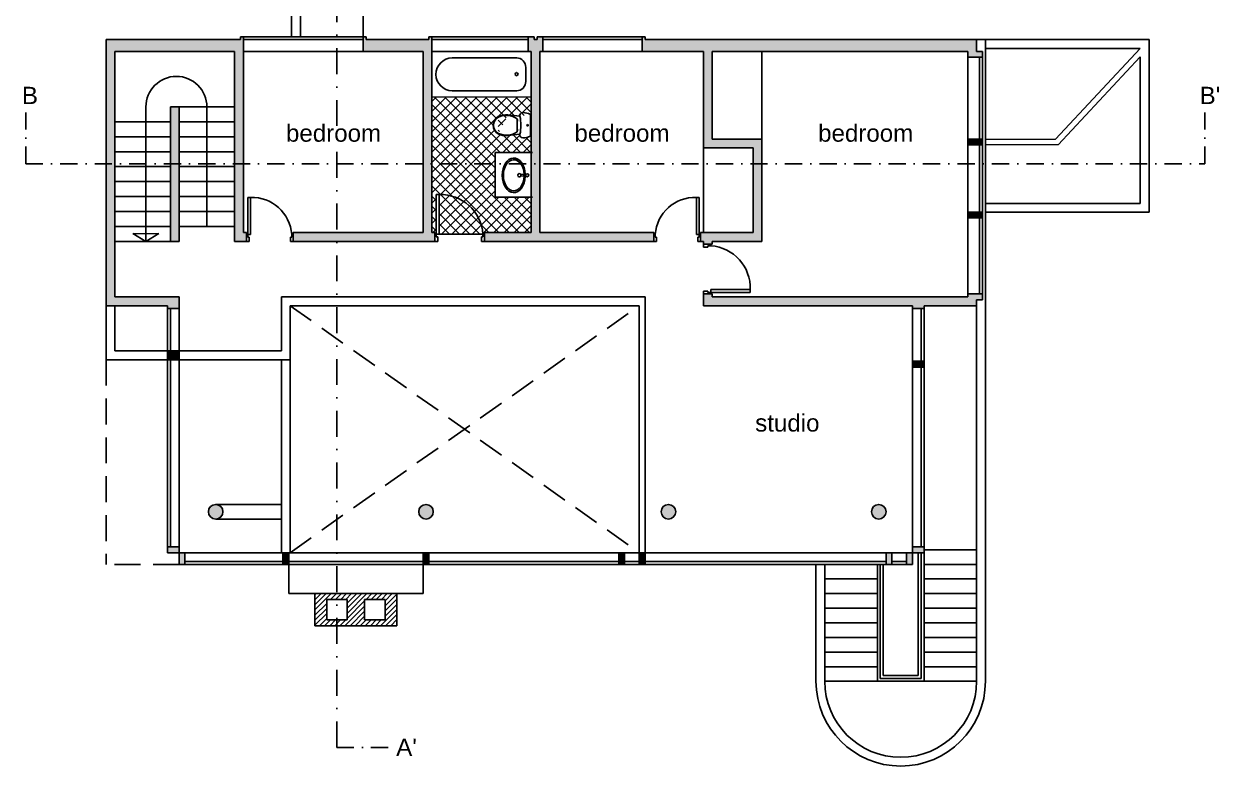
# Model space of a CAD drawing. Header units: millimetres. Extents: x -1430 to 19354, y 420 to 22678.
# Drawn here: x -1430 to 19354, y 420 to 13317 of the extents above; entities that cross this region are included whole.
import ezdxf

# ---------------------------------------------------------------- set-up
doc = ezdxf.new("R2010")
doc.units = ezdxf.units.MM
doc.header["$LTSCALE"] = 30
doc.linetypes.add('ceco.net dash', pattern=[0.75, 0.5, -0.25])
doc.linetypes.add('ceco.net dash-dot', pattern=[1, 0.5, -0.25, 0, -0.25])
for name, color, linetype in [('ceco.net 441 Smith House upper level', 7, 'Continuous'), ('ceco.net Smith House glasses', 151, 'Continuous'), ('ceco.net Smith House hatches', 255, 'Continuous'), ('ceco.net Smith House section lines', 255, 'ceco.net dash-dot'), ('ceco.net Smith House text', 7, 'Continuous')]:
    doc.layers.add(name, color=color, linetype=linetype)
doc.styles.add('ceco.net', font='arial.ttf', dxfattribs={"height": 300})

msp = doc.modelspace()

# ---------------------------------------------------------------- hatches: boundary and pattern name
at = {"layer": 'ceco.net 441 Smith House upper level', "ltscale": 30}
for points in [[(1270.000000002328, 8573.097528647631), (152.3999999933876, 8573.097528645769), (152.3999999933876, 12840.29752855561), (2235.199999617878, 12840.29752855561), (2235.199999602977, 9538.297528553752), (2438.3999141776, 9538.297528553752), (2438.3999141776, 9657.827002018692), (2438.400000008289, 9690.69752855599), (2387.599999996367, 9690.697528552266), (2387.599999996367, 12840.29752855375), (2387.599999236408, 13094.29752855561), (2336.799999597016, 13094.29752855375), (2336.799999611917, 13043.49752864614), (2.3283064e-09, 13043.49752864614), (2.3283064e-09, 8420.697528554127), (1066.799999611917, 8420.697528554127), (1066.79999964172, 8369.897528551517), (1270.000000002328, 8369.897528553382)], [(5664.199999617878, 13094.29752855189), (5613.399999993387, 13094.29752855375), (5613.399999993387, 13043.497528648), (4521.199999617878, 13043.49752864614), (4521.199999617878, 13094.29752855189), (4470.399999993388, 13094.29752855747), (4470.400000008289, 12840.29752855375), (5511.799999626819, 12840.29752855375), (5511.799999626819, 9690.697528552266), (3251.199999617878, 9690.697528554127), (3251.199999617878, 9538.297528555617), (5715.00000001723, 9538.297528555617), (5714.999999987427, 9690.697528554127), (5664.199999617878, 9690.697528554127)], [(7391.399999993386, 9690.697528554125), (6578.599999996368, 9690.697528554125), (6578.599999996368, 9538.297528553752), (7543.799999626819, 9538.297528553752), (9525.000000002328, 9538.297528553754), (9525.000000002326, 9690.697528554127), (7543.799999626819, 9690.697528554125), (7543.799999626819, 12840.29752855375), (7594.599999996368, 12840.29752855375), (7594.599999996368, 13094.29752855375), (7493.000000002329, 13094.29752855375), (7493.000000002329, 13043.497528648), (7442.19999961788, 13043.497528648), (7442.19999961788, 13094.29752855375), (7340.599999996367, 13094.29752855375), (7340.599999996368, 12840.29752855375), (7391.399999993386, 12840.29752855375)], [(15138.39999999338, 13043.497528648), (9372.599999981467, 13043.49752864614), (9372.600000011269, 13094.29752855189), (9321.799999626819, 13094.29752855189), (9321.799999611918, 12840.29752855375), (10388.59999999636, 12840.29752855375), (10388.60000001126, 11163.89752855338), (11252.19999961787, 11163.89752855524), (11252.19999961787, 9690.69752855599), (10337.79999962681, 9690.697528554127), (10337.79999962681, 9538.297528553752), (10388.59999999636, 9538.297528551891), (10388.59999999636, 9487.497594369575), (10515.60003526741, 9487.497594371438), (10541.00000001723, 9487.497528648004), (10541.00000000232, 9538.297528555617), (11404.59999999636, 9538.297528553752), (11404.59999999636, 11316.29752855375), (10540.99999998742, 11316.29752855375), (10541.00000000232, 12840.29752855375), (14986.00000000232, 12840.29752855561), (14986.00000000232, 12738.69752855598), (15240.00000000232, 12738.69752855412), (15240.00000000232, 12840.29752855375), (15138.39999997848, 12840.29752855375)], [(1117.599999996367, 9538.297528553752), (1270.000000002328, 9538.297528553752), (1270.000000002328, 11875.09752864763), (1117.599999996367, 11875.09752864763)], [(15240.00000001723, 11316.29752855375), (14986.00000000232, 11316.29752855561), (14986.00000000232, 11214.69752855599), (15240.00000000232, 11214.69752855412)], [(15240.00000000232, 10046.29752855375), (14986.00000000232, 10046.29752855375), (14986.00000000232, 9944.697528554128), (15240.00000000232, 9944.697528554128)], [(14020.79999962682, 8420.697528554127), (14020.79999962681, 8369.89752855338), (14224.00000000232, 8369.89752855338), (14224.00000000232, 8420.697528554127), (15138.39999999338, 8420.697528554127), (15138.39999999338, 8522.297528553754), (15240.00000000232, 8522.297528553754), (15240.00000000232, 8623.897528553382), (14986.00000000232, 8623.897528553382), (14986.00000000232, 8573.097528647631), (10541.00000000232, 8573.097528647631), (10541.00000000232, 8623.897528553382), (10388.59999999636, 8623.897528553382), (10388.59999999636, 8420.697528554127)], [(1066.799999626818, 7633.297528553753), (1066.799999626819, 7480.897528553381), (1270.000000002328, 7480.897528553383), (1270.000000002328, 7633.297528553754)], [(14224.00000000232, 7455.497528649868), (14020.79999962682, 7455.497528649868), (14020.79999961191, 7353.897528553382), (14223.99999998742, 7353.897528553382)], [(3175.000000002328, 4128.097528649494), (3073.399999993387, 4128.097528651356), (3073.399999993387, 3924.897528553382), (3175.000000002328, 3924.897528551519)], [(5613.399999993387, 4128.097528645769), (5511.799999626819, 4128.097528643905), (5511.799999626819, 3924.897528553382), (5613.399999993387, 3924.897528553382)], [(9017.000000002328, 4128.097528647631), (8915.399999993388, 4128.097528645769), (8915.399999993388, 3924.897528553382), (9017.000000002328, 3924.897528551519)], [(9372.599999996368, 4128.097528647631), (9271.000000002328, 4128.097528647631), (9271.000000002328, 3924.897528553382), (9372.599999996368, 3924.897528553382)]]:
    msp.add_hatch(color=256, dxfattribs=at).paths.add_polyline_path(points)
h = msp.add_hatch(color=256, dxfattribs=at)
h.paths.add_polyline_path([(1270.000000002328, 4229.697528554126), (1066.799999611917, 4229.697528554126), (1066.799999626819, 4128.097528647631), (1270.000000002328, 4128.097528649494)])
h.paths.add_polyline_path([(1371.600000011269, 4128.097528649494), (1270.000000002328, 4128.097528647631), (1270.000000002328, 3924.897528553382), (1371.599999996367, 3924.897528553382)])
h.paths.add_polyline_path([(1778.000000002328, 4839.297528553754, 1), (2032.000000002328, 4839.297528553754, 1)])
h.paths.add_polyline_path([(5435.599999996368, 4839.297528553754, 1), (5689.599999996367, 4839.297528553754, 1)])
h = msp.add_hatch(color=256, dxfattribs=at)
h.paths.add_polyline_path([(9906.000000002328, 4839.297528553754, 1), (9652.000000002328, 4839.297528553754, 1)])
h.paths.add_polyline_path([(13309.59999999636, 4839.297528553754, 1), (13563.59999999636, 4839.297528553754, 1)])
h = msp.add_hatch(color=256, dxfattribs=at)
h.paths.add_polyline_path([(13665.19999961787, 4128.097528649494), (13563.59999999636, 4128.097528647631), (13563.59999999636, 3924.897528551519), (13665.19999963277, 3924.897528555244)])
h.paths.add_polyline_path([(14020.79999962682, 4128.097528647631), (13919.19999960297, 4128.097528645769), (13919.19999961787, 3924.897528553382), (14020.79999962682, 3924.897528553382)])
h.paths.add_polyline_path([(14224.00000000232, 4229.697528554126), (14020.79999962682, 4229.697528554126), (14020.79999961191, 4128.097528645769), (14224.00000000232, 4128.097528647631)])
at = {"layer": 'ceco.net 441 Smith House upper level'}
h = msp.add_hatch(dxfattribs=at)
h.set_pattern_fill('ANSI31', color=256, scale=500, style=0)
h.set_pattern_definition([(45, (70706238.90841341, 15255751.61175616), (-44.19417382415921, 44.19417382415922), [])])
h.paths.add_polyline_path([(5054.599999996367, 2858.097528647632), (5054.599999996367, 3416.897528553382), (3632.199999617878, 3416.897528553381), (3632.199999617878, 2858.097528647632)])
h.paths.add_polyline_path([(4495.799999626819, 3315.297528553754), (4851.399999993388, 3315.297528553754), (4851.399999993388, 2959.697528554126), (4495.799999626818, 2959.697528554126)], flags=16)
h.paths.add_polyline_path([(4191.000000002328, 2959.697528554126), (3835.399999993386, 2959.697528554126), (3835.399999993387, 3315.297528553754), (4191.000000002328, 3315.297528553754)], flags=16)
at = {"layer": 'ceco.net Smith House hatches', "ltscale": 30}
h = msp.add_hatch(dxfattribs=at)
h.set_pattern_fill('ANSI37', color=256, scale=1000, style=0)
h.set_pattern_definition([(45, (70706238.90841341, 15255751.61175616), (-88.38834764831842, 88.38834764831844), []), (135, (70706238.90841341, 15255751.61175616), (-88.38834764831844, -88.38834764831842), [])])
h.paths.add_polyline_path([(7391.399999978486, 12045.44773549027), (5664.199999617878, 12045.44773549027), (5664.199999617878, 9690.69752855599), (5715.00000001723, 9690.697528554127), (5715.00000001723, 9665.297512015328), (5740.400022970978, 9665.297512015328), (5740.400022970978, 10351.09751197695), (5791.200022967998, 10351.09751197509), (5791.200022967998, 9665.29751201719), (6553.200022923295, 9665.297512015328), (6578.600000011269, 9665.29751201719), (6578.599999996368, 9690.697528554127), (7391.399999993388, 9690.69752855599), (7391.399999993388, 10305.56275530718), (6773.392812761013, 10305.56275530904, -0.4142135623730951), (6763.392812761011, 10315.56275530904), (6763.392812761011, 11073.80035745725, -0.4142135623730951), (6773.392812761013, 11083.80035745725), (7391.399999993388, 11083.80035745538)])
edge = h.paths.add_edge_path(flags=16)
edge.add_ellipse((6894.038846957032, 11555.83761934004), major_axis=(4.38023e-11, 166.893591945286), ratio=0.9963002114165121, start_angle=26.29034941791306, end_angle=153.709844141743)
edge.add_ellipse((6952.904576482717, 11436.69701891206), major_axis=(1.2365225e-09, 299.8816473324158), ratio=0.9963002114165262, start_angle=353.9058444173891, end_angle=386.2916769654891)
edge.add_line((6984.922593923752, 11734.8537945114), (7196.367448809091, 11712.11333606764))
edge.add_ellipse((7248.256390395109, 11722.69275099597), major_axis=(8.73665e-11, -53.14524385441569), ratio=0.9963002114165446, start_angle=180.0020283576631, end_angle=281.5232772304059, ccw=False)
edge.add_ellipse((7248.256879942957, 11488.5175218489), major_axis=(1.3703164e-09, 287.3204729787575), ratio=0.9963002114164332, start_angle=333.18715388222313, end_angle=360.0004728047799, ccw=False)
edge.add_line((7377.762726026121, 11744.7527534347), (7377.762726026121, 11366.92323620431))
edge.add_ellipse((7248.256879942957, 11623.15846779011), major_axis=(1.3478947e-09, -287.3204729787613), ratio=0.9963002114164282, start_angle=359.9995271952246, end_angle=386.812846117781, ccw=False)
edge.add_ellipse((7248.256390395109, 11388.98323862813), major_axis=(8.75606e-11, 53.14524385441569), ratio=0.9963002114165446, start_angle=78.4767227695944, end_angle=179.9979716423372, ccw=False)
edge.add_line((7196.367448809091, 11399.56265356578), (6984.739469619933, 11376.80250049009))
edge.add_ellipse((6952.904576482717, 11674.9769477304), major_axis=(1.2269041e-09, -299.8816473324158), ratio=0.9963002114165254, start_angle=333.7083230345128, end_angle=366.09415558261276, ccw=False)
edge = h.paths.add_edge_path(flags=0)
edge.add_ellipse((6429.956845524255, 11555.83900873921), major_axis=(1.665511e-10, -784.9701817345413), ratio=0.9963002114164684, start_angle=78.47499523698704, end_angle=90.0000507974357)
edge.add_ellipse((6429.966560842935, 11555.83802822791), major_axis=(1.450145e-10, 784.9604303392096), ratio=0.9963002114164986, start_angle=270.0001226354874, end_angle=281.5251106715513)
edge.add_ellipse((6429.956845524255, 11555.83900873921), major_axis=(1.665511e-10, -784.9701817345413), ratio=0.9963002114164684, start_angle=90.0000507974357, end_angle=101.524800489028)
edge.add_ellipse((6429.966560842935, 11555.83802822791), major_axis=(1.450145e-10, 784.9604303392096), ratio=0.9963002114164986, start_angle=270.0001226354874, end_angle=281.5251106715513)
edge.add_ellipse((6429.956845524255, 11555.83900873921), major_axis=(1.665511e-10, -784.9701817345413), ratio=0.9963002114164684, start_angle=90.0000507974357, end_angle=101.524800489028)
edge.add_ellipse((6429.966560842935, 11555.83802822791), major_axis=(1.450145e-10, 784.9604303392096), ratio=0.9963002114164986, start_angle=270.0001226354874, end_angle=281.5251106715513)
edge.add_ellipse((6429.956845524255, 11555.83900873921), major_axis=(1.665511e-10, -784.9701817345413), ratio=0.9963002114164684, start_angle=90.0000507974357, end_angle=101.524800489028)
edge.add_ellipse((6429.966560842935, 11555.83802822791), major_axis=(1.450145e-10, 784.9604303392096), ratio=0.9963002114164986, start_angle=270.0001226354874, end_angle=281.5251106715513)
edge.add_ellipse((6429.956845524255, 11555.83900873921), major_axis=(1.665511e-10, -784.9701817345413), ratio=0.9963002114164684, start_angle=90.0000507974357, end_angle=101.524800489028)
edge.add_ellipse((6429.966560842935, 11555.83802822791), major_axis=(1.450145e-10, 784.9604303392096), ratio=0.9963002114164986, start_angle=270.0001226354874, end_angle=281.5251106715513)
edge.add_ellipse((6429.956845524255, 11555.83900873921), major_axis=(1.665511e-10, -784.9701817345413), ratio=0.9963002114164684, start_angle=90.0000507974357, end_angle=101.524800489028)
edge.add_ellipse((6429.966560842935, 11555.83802822791), major_axis=(1.450145e-10, 784.9604303392096), ratio=0.9963002114164986, start_angle=270.0001226354874, end_angle=281.5251106715513)
edge.add_ellipse((6429.956845524255, 11555.83900873921), major_axis=(1.665511e-10, -784.9701817345413), ratio=0.9963002114164684, start_angle=90.0000507974357, end_angle=101.524800489028)
edge.add_ellipse((6429.966560842935, 11555.83802822791), major_axis=(1.450145e-10, 784.9604303392096), ratio=0.9963002114164986, start_angle=270.0001226354874, end_angle=281.5251106715513)
edge.add_ellipse((6429.956845524255, 11555.83900873921), major_axis=(1.665511e-10, -784.9701817345413), ratio=0.9963002114164684, start_angle=90.0000507974357, end_angle=101.524800489028)
edge.add_ellipse((6429.966560842935, 11555.83802822791), major_axis=(1.450145e-10, 784.9604303392096), ratio=0.9963002114164986, start_angle=270.0001226354874, end_angle=281.5251106715513)
edge.add_ellipse((6429.956845524255, 11555.83900873921), major_axis=(1.665511e-10, -784.9701817345413), ratio=0.9963002114164684, start_angle=90.0000507974357, end_angle=101.524800489028)
edge.add_ellipse((6429.966560842935, 11555.83802822791), major_axis=(1.450145e-10, 784.9604303392096), ratio=0.9963002114164986, start_angle=270.0001226354874, end_angle=281.5251106715513)
edge.add_ellipse((6429.956845524255, 11555.83900873921), major_axis=(1.665511e-10, -784.9701817345413), ratio=0.9963002114164684, start_angle=90.0000507974357, end_angle=101.524800489028)
edge.add_ellipse((6429.966560842935, 11555.83802822791), major_axis=(1.450145e-10, 784.9604303392096), ratio=0.9963002114164986, start_angle=270.0001226354874, end_angle=281.5251106715513)
edge.add_ellipse((6429.956845524255, 11555.83900873921), major_axis=(1.665511e-10, -784.9701817345413), ratio=0.9963002114164684, start_angle=90.0000507974357, end_angle=101.524800489028)
edge.add_ellipse((6429.966560842935, 11555.83802822791), major_axis=(1.450145e-10, 784.9604303392096), ratio=0.9963002114164986, start_angle=270.0001226354874, end_angle=281.5251106715513)
edge.add_ellipse((6429.956845524255, 11555.83900873921), major_axis=(1.665511e-10, -784.9701817345413), ratio=0.9963002114164684, start_angle=90.0000507974357, end_angle=101.524800489028)
edge.add_ellipse((6429.966560842935, 11555.83802822791), major_axis=(1.450145e-10, 784.9604303392096), ratio=0.9963002114164986, start_angle=270.0001226354874, end_angle=281.5251106715513)
edge.add_ellipse((6429.956845524255, 11555.83900873921), major_axis=(1.665511e-10, -784.9701817345413), ratio=0.9963002114164684, start_angle=90.0000507974357, end_angle=101.524800489028)
edge.add_ellipse((6429.966560842935, 11555.83802822791), major_axis=(1.450145e-10, 784.9604303392096), ratio=0.9963002114164986, start_angle=270.0001226354874, end_angle=281.5251106715513)
edge.add_ellipse((6429.956845524255, 11555.83900873921), major_axis=(1.665511e-10, -784.9701817345413), ratio=0.9963002114164684, start_angle=90.0000507974357, end_angle=101.524800489028)
edge.add_ellipse((6429.966560842935, 11555.83802822791), major_axis=(1.450145e-10, 784.9604303392096), ratio=0.9963002114164986, start_angle=270.0001226354874, end_angle=281.5251106715513)
edge.add_ellipse((6429.956845524255, 11555.83900873921), major_axis=(1.665511e-10, -784.9701817345413), ratio=0.9963002114164684, start_angle=90.0000507974357, end_angle=101.524800489028)
edge.add_ellipse((6429.966560842935, 11555.83802822791), major_axis=(1.450145e-10, 784.9604303392096), ratio=0.9963002114164986, start_angle=270.0001226354874, end_angle=281.5251106715513)
edge.add_ellipse((6429.956845524255, 11555.83900873921), major_axis=(1.665511e-10, -784.9701817345413), ratio=0.9963002114164684, start_angle=90.0000507974357, end_angle=101.524800489028)
edge.add_ellipse((6429.966560842935, 11555.83802822791), major_axis=(1.450145e-10, 784.9604303392096), ratio=0.9963002114164986, start_angle=270.0001226354874, end_angle=281.5251106715513)
edge.add_ellipse((6429.956845524255, 11555.83900873921), major_axis=(1.665511e-10, -784.9701817345413), ratio=0.9963002114164684, start_angle=90.0000507974357, end_angle=101.524800489028)
edge.add_ellipse((6429.966560842935, 11555.83802822791), major_axis=(1.450145e-10, 784.9604303392096), ratio=0.9963002114164986, start_angle=270.0001226354874, end_angle=281.5251106715513)
edge.add_ellipse((6429.956845524255, 11555.83900873921), major_axis=(1.665511e-10, -784.9701817345413), ratio=0.9963002114164684, start_angle=90.0000507974357, end_angle=101.524800489028)
edge.add_ellipse((6429.966560842935, 11555.83802822791), major_axis=(1.450145e-10, 784.9604303392096), ratio=0.9963002114164986, start_angle=270.0001226354875, end_angle=281.52511067155143, ccw=False)
edge.add_ellipse((6429.966560842935, 11555.83802822791), major_axis=(1.450145e-10, 784.9604303392096), ratio=0.9963002114164986, start_angle=258.4749234249489, end_angle=270.0001226354875, ccw=False)

# ---------------------------------------------------------------- linework, layer by layer
at = {"layer": 'ceco.net 441 Smith House upper level'}
for p, q in [((3225.799999611918, 13094.29752855189), (3225.799999626818, 21606.0220715627)), ((4470.399999248329, 13094.29752855189), (4470.399999248329, 21606.0220715627)), ((3378.199999245349, 21273.09752864949), (3378.199999245349, 13094.29752855375)), ((2336.799999611917, 13094.29752855375), (2336.799999611917, 13043.497528648)), ((4470.399999993388, 13094.29752855375), (4470.399999993388, 12840.29752855561)), ((4521.199999617878, 13094.29752855375), (4521.199999617878, 13043.49752864427)), ((5664.199999617878, 13094.29752855375), (5613.399999993387, 13094.29752855375)), ((5613.399999993387, 13094.29752855375), (5613.399999993387, 13043.497528648)), ((5664.199999617878, 13094.29752855375), (5664.199999617878, 9690.697528554127)), ((7340.599999996368, 13094.29752855375), (7340.599999996368, 12840.29752855375)), ((7442.199999617878, 13094.29752855375), (7340.599999996368, 13094.29752855375)), ((7442.199999617878, 13094.29752855375), (7442.199999617878, 13043.497528648)), ((7594.599999996368, 13094.29752855375), (7493.000000002329, 13094.29752855375)), ((7493.000000002329, 13094.29752855375), (7493.000000002329, 13043.497528648)), ((7594.599999996368, 13094.29752855375), (7594.599999996368, 12840.29752855375)), ((9372.599999996368, 13094.29752855375), (9321.799999626819, 13094.29752855375)), ((9321.799999626819, 13094.29752855375), (9321.799999626819, 12840.29752855375)), ((9372.599999996368, 13094.29752855375), (9372.599999996368, 13043.497528648)), ((2.3283064e-09, 13043.497528648), (2.3283064e-09, 8420.697528554127)), ((2336.799999611917, 13043.49752864614), (2.3283064e-09, 13043.497528648)), ((5613.399999993387, 13043.497528648), (4521.199999617878, 13043.49752864427)), ((7493.000000002329, 13043.497528648), (7442.199999617878, 13043.497528648)), ((15138.39999999338, 13043.497528648), (9372.599999996368, 13043.497528648)), ((15138.39999999338, 13043.497528648), (15138.39999999338, 12840.29752855375)), ((18135.59999962383, 13043.49752864986), (15138.39999924833, 13043.49752864986)), ((15290.79999962682, 13043.49752864986), (15290.79999962682, 1892.897528553381)), ((17983.19999963277, 12891.0975285545), (15290.79999962682, 12891.0975285545)), ((17983.19999963277, 12891.0975285545), (16509.99999925727, 11316.29752855375)), ((18135.59999962383, 13043.49752864986), (18135.59999962383, 10046.29752846062)), ((152.3999999933876, 12840.29752855375), (152.3999999933876, 8573.097528647631)), ((2235.199999617878, 12840.29752855375), (152.3999999933876, 12840.29752855375)), ((2235.199999617878, 12840.29752855375), (2235.199999617878, 9538.297528553752)), ((2387.599999996367, 12840.29752855375), (2387.599999996367, 9690.697528554127)), ((5511.799999626819, 12840.29752855375), (5511.799999626819, 9690.697528554127)), ((7365.999999987427, 12840.29752855375), (5664.199999617878, 12840.29752855561)), ((6020.077882262413, 12726.03430614247), (7141.945324765984, 12726.03430614247)), ((7141.945324765984, 12726.03430614247), (7172.271726357284, 12722.87171689048)), ((7172.271726357284, 12722.87171689048), (7201.432701321785, 12713.5054856576)), ((7201.432701321785, 12713.5054856576), (7228.307609783951, 12698.29555146768)), ((7228.307609783951, 12698.29555146768), (7251.86366406316, 12677.82642355933)), ((7391.399999993388, 12840.29752855375), (7340.599999996368, 12840.29752855375)), ((7391.399999993388, 12840.29752855375), (7391.399999993388, 9690.697528554127)), ((7543.799999626819, 12840.29752855375), (7543.799999626819, 9690.697528554127)), ((7594.599999996368, 12840.29752855375), (7543.799999626819, 12840.29752855375)), ((10388.59999999636, 12840.29752855375), (9321.799999626819, 12840.29752855375)), ((10388.59999999636, 12840.29752855375), (10388.59999999636, 11163.89752855338)), ((14986.00000000232, 12840.29752855375), (10541.00000000232, 12840.29752855375)), ((10541.00000000232, 12840.29752855375), (10541.00000000232, 11316.29752855375)), ((11404.59999999636, 11316.29752855375), (11404.59999999636, 12840.29752855375)), ((14986.00000000232, 12840.29752855375), (14986.00000000232, 12738.69752855412)), ((15240.00000000232, 12738.69752855412), (14986.00000000232, 12738.69752855412)), ((15240.00000000232, 12840.29752855375), (15138.39999999338, 12840.29752855375)), ((15240.00000000232, 12840.29752855375), (15240.00000000232, 12738.69752855412)), ((17983.19999963277, 12743.25452766753), (16553.25958073372, 11214.69752855226)), ((17983.19999963277, 12743.25452766753), (17983.19999963277, 10198.69752855412)), ((7118.711468311492, 12463.19600287452), (7137.031190800015, 12471.23064965382)), ((7137.031190800015, 12471.23064965382), (7155.350913288538, 12463.19600287452)), ((7251.86366406316, 12677.82642355933), (7271.19561819965, 12652.88471903279)), ((7271.19561819965, 12652.88471903279), (7285.560556041542, 12624.42893360927)), ((7285.560556041542, 12624.42893360927), (7294.40644109482, 12593.55260715261)), ((7294.40644109482, 12593.55260715261), (7297.393330948892, 12561.44229960814)), ((7297.393330948892, 12319.12754695489), (7297.393330948892, 12561.44229960814)), ((7111.123190807645, 12443.79864964261), (7118.711468311492, 12463.19600287452)), ((7118.711468311492, 12424.40129642561), (7111.123190807645, 12443.79864964261)), ((7137.031190800015, 12416.36664964631), (7118.711468311492, 12424.40129642561)), ((7155.350913288538, 12424.40129642561), (7137.031190800015, 12416.36664964631)), ((7155.350913288538, 12463.19600287452), (7162.939190807286, 12443.79864964261)), ((7162.939190807286, 12443.79864964261), (7155.350913288538, 12424.40129642561)), ((7294.40644109482, 12287.01723939553), (7285.560556041542, 12256.14091293886)), ((7297.393330948892, 12319.12754695489), (7294.40644109482, 12287.01723939553)), ((6020.077882262413, 12154.53554040566), (7141.945324765984, 12154.53554040566)), ((7172.271726357284, 12157.69812965765), (7141.945324765984, 12154.53554040566)), ((7201.432701321785, 12167.06436089053), (7172.271726357284, 12157.69812965765)), ((7228.307609783951, 12182.27429508045), (7201.432701321785, 12167.06436089053)), ((7251.86366406316, 12202.7434229888), (7228.307609783951, 12182.27429508045)), ((7271.19561819965, 12227.68512751534), (7251.86366406316, 12202.7434229888)), ((7285.560556041542, 12256.14091293886), (7271.19561819965, 12227.68512751534)), ((691.777091550175, 11875.09752864576), (691.7770915650763, 9538.297528551891)), ((1117.599999996367, 11875.09752864763), (1117.599999996367, 9538.297528553752)), ((1270.000000002328, 11875.09752864763), (1117.599999996367, 11875.09752864763)), ((1270.000000002328, 11875.09752864763), (1270.000000002328, 9538.297528553752)), ((2235.199999617878, 11875.04672863893), (1270.000000002328, 11875.04672863893)), ((1752.599999817554, 9797.93632862717), (1752.599999817554, 11875.09752864763)), ((7153.592690127436, 11654.94329269789), (7147.018772529904, 11654.94329269789)), ((7153.592690127436, 11654.94329269789), (7153.592690127436, 11625.04433033429)), ((1117.599999996367, 11615.40792856738), (152.3999999933876, 11615.40792856738)), ((2235.199999617878, 11615.40792856738), (1270.000000002328, 11615.40792856738)), ((7153.592690127436, 11625.04433033429), (7147.018772529904, 11625.04433033429)), ((7153.592690127436, 11486.62963630817), (7147.018772529904, 11486.62963630817)), ((7153.592690127436, 11456.73067392967), (7147.018772529904, 11456.73067392967)), ((7153.592690127436, 11456.73067392967), (7153.592690127436, 11486.62963630817)), ((1117.599999996367, 11355.76912858895), (152.3999999933876, 11355.76912858895)), ((2235.199999617878, 11355.76912858895), (1270.000000002328, 11355.76912858895)), ((10541.00000000232, 11316.29752855375), (11404.59999999636, 11316.29752855375)), ((11404.59999999636, 11316.29752855375), (11404.59999999636, 9538.297528553752)), ((15240.00000000232, 11316.29752855375), (14986.00000000232, 11316.29752855375)), ((14986.00000000232, 11316.29752855375), (14986.00000000232, 11214.69752855412)), ((15240.00000000232, 11316.29752855375), (15240.00000000232, 11214.69752855412)), ((1117.599999996367, 11096.13032861054), (152.3999999933876, 11096.13032861054)), ((2235.199999617878, 11096.13032861054), (1270.000000002328, 11096.13032861054)), ((10388.59999999636, 11163.89752855338), (10388.59999999636, 9690.697528554127)), ((10388.59999999636, 11163.89752855338), (11252.19999961787, 11163.89752855338)), ((11252.19999961787, 11163.89752855338), (11252.19999961787, 9690.697528554127)), ((15240.00000000232, 11214.69752855412), (14986.00000000232, 11214.69752855412)), ((1117.599999996367, 10836.49152853898), (152.3999999933876, 10836.49152853898)), ((2235.199999617878, 10836.49152853898), (1270.000000002328, 10836.49152853898)), ((1117.599999996367, 10576.85272856056), (152.3999999933876, 10576.85272856056)), ((2235.199999617878, 10576.85272856056), (1270.000000002328, 10576.85272856056)), ((1117.599999996367, 10317.21392858214), (152.3999999933876, 10317.21392858214)), ((2235.199999617878, 10317.21392858214), (1270.000000002328, 10317.21392858214)), ((2462.30579652125, 10303.28582539781), (2510.11756122345, 10303.28582539781)), ((2462.30579652125, 9657.827002018692), (2462.30579652125, 10303.28582539781)), ((2510.11756122345, 10303.28582539781), (2510.11756122345, 9657.827002018692)), ((5740.400022970978, 10351.09751197509), (5791.200022967998, 10351.09751197509)), ((5740.400022970978, 9665.297512015328), (5740.400022970978, 10351.09751197509)), ((5791.200022967998, 10351.09751197509), (5791.200022967998, 9665.297512015328)), ((10266.08243838185, 10303.28582539781), (10266.08243838185, 9657.827002018692)), ((10313.89420308405, 10303.28582539781), (10266.08243838185, 10303.28582539781)), ((10313.89420308405, 9657.827002018692), (10313.89420308405, 10303.28582539781)), ((17983.19999963277, 10198.69752855412), (15290.79999962682, 10198.69752855412)), ((1117.599999996367, 10057.57512860372), (152.3999999933876, 10057.57512860372)), ((2235.199999617878, 10057.57512860372), (1270.000000002328, 10057.57512860372)), ((15240.00000000232, 10046.29752855375), (14986.00000000232, 10046.29752855375)), ((14986.00000000232, 10046.29752855375), (14986.00000000232, 9944.697528554128)), ((15240.00000000232, 10046.29752855375), (15240.00000000232, 9944.697528554128)), ((18135.59999962383, 10046.29752846062), (15290.79999962682, 10046.29752846062)), ((1117.599999996367, 9797.936328625306), (152.3999999933876, 9797.936328625306)), ((2235.199999617878, 9797.936328625306), (1270.000000002328, 9797.936328625306)), ((15240.00000000232, 9944.697528554128), (14986.00000000232, 9944.697528554128)), ((466.456342535559, 9674.365870866925), (691.777091550175, 9538.297528561205)), ((917.0978405647911, 9674.365870866925), (691.777091550175, 9538.297528561205)), ((2438.399999993388, 9690.697528554127), (2387.599999996367, 9690.697528554127)), ((2438.3999141776, 9657.827002018692), (2438.3999141776, 9538.297590281814)), ((2438.3999141776, 9657.827002018692), (2462.30579652125, 9657.827002018692)), ((2438.399999993388, 9690.697528554127), (2438.399999993388, 9538.297528553752)), ((2510.11756122345, 9657.827002018692), (2462.30579652125, 9657.827002018692)), ((2462.30579652125, 9657.827002018692), (2462.30579652125, 9610.01523732394)), ((2462.30579652125, 9610.01523732394), (2486.211678879801, 9610.01523732394)), ((2486.211678879801, 9610.01523732394), (2486.211678879801, 9538.297590281814)), ((3227.294031637255, 9610.01523732394), (3203.388149293605, 9610.01523732394)), ((3203.388149293605, 9610.01523732394), (3203.388149293605, 9538.297590281814)), ((3227.294031637255, 9657.827002018692), (3227.294031637255, 9610.01523732394)), ((3251.199913995806, 9657.827002018692), (3227.294031637255, 9657.827002018692)), ((3251.199913995806, 9657.827002018692), (3251.199913995806, 9538.297590281814)), ((5511.799999626819, 9690.697528554127), (3251.199999617878, 9690.697528554127)), ((3251.199999617878, 9690.697528554127), (3251.199999617878, 9538.297528553752)), ((5715.000000002328, 9690.697528554127), (5664.199999617878, 9690.697528554127)), ((5715.000000002328, 9690.697528554127), (5715.000000002328, 9538.297528553752)), ((5715.000022965018, 9665.297512015328), (5715.000022965018, 9538.297512022777)), ((5715.000022965018, 9665.297512015328), (5740.400022970978, 9665.297512015328)), ((5791.200022967998, 9665.297512015328), (5740.400022970978, 9665.297512015328)), ((5740.400022970978, 9665.297512015328), (5740.400022970978, 9614.497512018308)), ((5740.400022970978, 9614.497512018308), (5765.800022962038, 9614.497512018308)), ((5765.800022962038, 9614.497512018308), (5765.800022962038, 9538.297512022777)), ((6553.200022923295, 9614.497512018308), (6527.800022917334, 9614.497512018308)), ((6527.800022917334, 9614.497512018308), (6527.800022917334, 9538.297512022777)), ((6553.200022923295, 9665.297512015328), (6553.200022923295, 9614.497512018308)), ((6578.600022914354, 9665.297512015328), (6553.200022923295, 9665.297512015328)), ((6578.599999996368, 9690.697528554127), (6578.599999996368, 9538.297528553752)), ((7391.399999993388, 9690.697528554127), (6578.599999996368, 9690.697528554127)), ((6578.600022914354, 9665.297512015328), (6578.600022914354, 9538.297512022777)), ((7543.799999626819, 9690.697528554127), (9525.000000002328, 9690.697528554127)), ((9525.000000002328, 9690.697528554127), (9525.000000002328, 9538.297528553752)), ((9525.0000856095, 9657.827002018692), (9525.0000856095, 9538.297590281814)), ((9525.0000856095, 9657.827002018692), (9548.90596796805, 9657.827002018692)), ((9548.90596796805, 9657.827002018692), (9548.90596796805, 9610.01523732394)), ((9548.90596796805, 9610.01523732394), (9572.811850311698, 9610.01523732394)), ((9572.811850311698, 9610.01523732394), (9572.811850311698, 9538.297590281814)), ((10266.08243838185, 9657.827002018692), (10313.89420308405, 9657.827002018692)), ((10313.89420308405, 9610.01523732394), (10289.9883207255, 9610.01523732394)), ((10289.9883207255, 9610.01523732394), (10289.9883207255, 9538.297590281814)), ((10313.89420308405, 9657.827002018692), (10313.89420308405, 9610.01523732394)), ((10337.8000854277, 9657.827002018692), (10313.89420308405, 9657.827002018692)), ((10337.79999962681, 9690.697528554127), (11252.19999961787, 9690.697528554127)), ((10337.79999962681, 9690.697528554127), (10337.79999962681, 9538.297528553752)), ((10337.8000854277, 9657.827002018692), (10337.8000854277, 9538.297590281814)), ((1117.599999996367, 9538.297528553752), (152.3999999933876, 9538.297528553752)), ((1270.000000002328, 9538.297528553752), (1117.599999996367, 9538.297528553752)), ((2438.399999993388, 9538.297528553752), (2235.199999617878, 9538.297528553752)), ((2438.3999141776, 9538.297590281814), (2486.211678879801, 9538.297590281814)), ((3251.199913995806, 9538.297590281814), (3203.388149293605, 9538.297590281814)), ((5715.000000002328, 9538.297528553752), (3251.199999617878, 9538.297528553752)), ((5715.000022965018, 9538.297512022777), (5765.800022962038, 9538.297512022777)), ((6578.600022914354, 9538.297512022777), (6527.800022917334, 9538.297512022777)), ((7543.799999626819, 9538.297528553752), (6578.599999996368, 9538.297528553752)), ((7543.799999626819, 9538.297528553752), (9525.000000002328, 9538.297528553752)), ((9525.0000856095, 9538.297590281814), (9572.811850311698, 9538.297590281814)), ((10337.8000854277, 9538.297590281814), (10289.9883207255, 9538.297590281814)), ((10337.79999962681, 9538.297528553752), (10388.59999999636, 9538.297528553752)), ((10388.59999999636, 9538.297528553752), (10388.59999999636, 9487.497528648004)), ((10388.60003523761, 9487.497594371438), (10388.60003523761, 9436.697594374418)), ((10515.60003526741, 9487.497594371438), (10388.60003523761, 9487.497594371438)), ((10388.59999999636, 9487.497528648004), (10541.00000000232, 9487.497528648004)), ((10464.80003525549, 9436.697594374418), (10388.60003523761, 9436.697594374418)), ((10464.80003525549, 9462.097594372926), (10464.80003525549, 9436.697594374418)), ((10515.60003526741, 9462.097594372926), (10464.80003525549, 9462.097594372926)), ((10515.60003526741, 9487.497594371438), (10515.60003526741, 9462.097594372926)), ((10541.00000000232, 9538.297528553752), (11404.59999999636, 9538.297528553752)), ((10541.00000000232, 9538.297528553752), (10541.00000000232, 9487.497528648004)), ((1270.000000002328, 8573.097528647631), (152.3999999933876, 8573.097528647631)), ((1270.000000002328, 8573.097528647631), (1270.000000002328, 8369.897528553382)), ((3048.000000002328, 8573.097528647631), (3048.000000002328, 7633.297528553754)), ((9374.369445192164, 8573.097528649494), (3048.000000002328, 8573.097528647631)), ((9374.369445192164, 8573.097528647631), (9374.369445192164, 4128.097528647631)), ((10388.60003523761, 8623.897594422102), (10388.60003523761, 8674.697594419122)), ((10464.80003525549, 8674.697594419122), (10388.60003523761, 8674.697594419122)), ((10515.60003526741, 8623.897594422102), (10388.60003523761, 8623.897594422102)), ((10541.00000000232, 8623.897528553382), (10388.59999999636, 8623.897528553382)), ((10388.59999999636, 8623.897528553382), (10388.59999999636, 8420.697528554127)), ((10464.80003525549, 8649.297594420612), (10464.80003525549, 8674.697594419122)), ((10515.60003526741, 8649.297594420612), (10464.80003525549, 8649.297594420612)), ((10515.60003526741, 8700.097594417632), (10515.60003526741, 8649.297594420612)), ((11201.40003542835, 8700.097594417632), (10515.60003526741, 8700.097594417632)), ((10515.60003526741, 8623.897594422102), (10515.60003526741, 8649.297594420612)), ((10515.60003526741, 8649.297594420612), (11201.40003542835, 8649.297594420612)), ((10541.00000000232, 8623.897528553382), (10541.00000000232, 8573.097528647631)), ((14986.00000000232, 8573.097528647631), (10541.00000000232, 8573.097528647631)), ((11201.40003542835, 8649.297594420612), (11201.40003542835, 8700.097594417632)), ((15240.00000000232, 8623.897528553382), (14986.00000000232, 8623.897528553382)), ((14986.00000000232, 8623.897528553382), (14986.00000000232, 8573.097528647631)), ((15240.00000000232, 8522.297528553754), (15138.39999999338, 8522.297528553754)), ((15138.39999999338, 8522.297528553754), (15138.39999999338, 8420.697528554127)), ((15240.00000000232, 8623.897528553382), (15240.00000000232, 8522.297528553754)), ((2.3283064e-09, 8420.697528554127), (2.3283064e-09, 7480.897528553382)), ((1066.799999626819, 8420.697528554127), (2.3283064e-09, 8420.697528554127)), ((152.3999999933876, 8420.697528554127), (152.3999999933876, 7633.297528553754)), ((1066.799999626819, 8420.697528554127), (1066.799999626819, 8369.897528553382)), ((1270.000000002328, 8369.897528553382), (1066.799999626819, 8369.897528553382)), ((3200.399999993387, 8420.697528550401), (3200.399999993387, 7480.897528553382)), ((9271.000000002328, 8420.697528554127), (9271.000000002328, 4128.097528647631)), ((14020.79999962682, 8420.697528554127), (10388.59999999636, 8420.697528554127)), ((14020.79999962682, 8369.897528553382), (14020.79999962682, 8420.697528554127)), ((14224.00000000232, 8369.897528553382), (14020.79999962682, 8369.897528553382)), ((15138.39999999338, 8420.697528554127), (14224.00000000232, 8420.697528554127)), ((14224.00000000232, 8369.897528553382), (14224.00000000232, 8420.697528554127)), ((15138.39999999338, 8420.697528554127), (15138.39999999338, 1892.897528553381)), ((3048.000000002328, 7633.297528553754), (152.3999999933876, 7633.297528553754)), ((1066.799999626819, 7633.297528553754), (1066.799999626819, 7480.897528553382)), ((1270.000000002328, 7633.297528553754), (1066.799999626819, 7633.297528553754)), ((1270.000000002328, 7633.297528553754), (1270.000000002328, 7480.897528553382)), ((3200.399999993387, 7480.897528553382), (2.3283064e-09, 7480.897528553382)), ((1270.000000002328, 7480.897528553382), (1066.799999626819, 7480.897528553382)), ((3048.000000002328, 7480.897528553382), (3048.000000002328, 4128.097528647631)), ((3200.399999993387, 7480.897528553382), (3200.399999993387, 4128.097528647631)), ((14020.79999962682, 7455.497528648004), (14020.79999962682, 7353.897528553382)), ((14224.00000000232, 7455.497528648004), (14020.79999962682, 7455.497528648004)), ((14224.00000000232, 7353.897528553382), (14020.79999962682, 7353.897528553382)), ((14224.00000000232, 7455.497528648004), (14224.00000000232, 7353.897528553382)), ((1905.000000002328, 4966.297528553754), (3048.000000002328, 4966.297528553754)), ((1905.000000002328, 4712.297528553754), (3048.000000002328, 4712.297528553754)), ((1270.000000002328, 4229.697528554126), (1066.799999626819, 4229.697528554126)), ((1066.799999626819, 4229.697528554126), (1066.799999626819, 4128.097528647631)), ((1270.000000002328, 4229.697528554126), (1270.000000002328, 3924.897528553382)), ((14224.00000000232, 4229.697528554126), (14020.79999962682, 4229.697528554126)), ((14020.79999962682, 4229.697528554126), (14020.79999962682, 3924.897528553382)), ((14224.00000000232, 4229.697528554126), (14224.00000000232, 4128.097528647631)), ((14224.00000000232, 4178.897528553381), (14224.00000000232, 1892.897528553381)), ((15138.39999999338, 4178.897528553381), (14224.00000000232, 4178.897528553381)), ((1371.599999996367, 4128.097528647631), (1066.799999626819, 4128.097528647631)), ((1371.599999996367, 4128.097528647631), (1371.599999996367, 3924.897528553382)), ((3175.000000002328, 4128.097528647631), (3073.399999993387, 4128.097528647631)), ((3073.399999993387, 4128.097528647631), (3073.399999993387, 3924.897528553382)), ((3175.000000002328, 4128.097528647631), (3175.000000002328, 3924.897528553382)), ((5511.799999626819, 4128.097528647631), (5511.799999626819, 3924.897528553382)), ((5613.399999993387, 4128.097528647631), (5511.799999626819, 4128.097528647631)), ((5613.399999993387, 4128.097528647631), (5613.399999993387, 3924.897528553382)), ((8915.399999993388, 4128.097528647631), (8915.399999993388, 3924.897528553382)), ((9017.000000002328, 4128.097528647631), (8915.399999993388, 4128.097528647631)), ((9017.000000002328, 4128.097528647631), (9017.000000002328, 3924.897528553382)), ((9271.000000002328, 4128.097528647631), (9271.000000002328, 3924.897528553382)), ((9372.599999996368, 4128.097528647631), (9271.000000002328, 4128.097528647631)), ((9372.599999996368, 4128.097528647631), (9372.599999996368, 3924.897528553382)), ((13665.19999961787, 4128.097528647631), (13563.59999999636, 4128.097528647631)), ((13563.59999999636, 4128.097528647631), (13563.59999999636, 3924.897528553382)), ((13665.19999961787, 4128.097528647631), (13665.19999961787, 3924.897528553382)), ((13919.19999961787, 4128.097528647631), (13919.19999961787, 3924.897528553382)), ((14224.00000000232, 4128.097528647631), (13919.19999961787, 4128.097528647631)), ((14122.39999999338, 4128.097528647631), (14122.39999999338, 1994.497528648004)), ((14173.19999961787, 4128.097528647631), (14173.19999961787, 1943.697528554126)), ((14224.00000000232, 4128.097528647631), (14224.00000000232, 1892.897528553381)), ((1371.599999996367, 3924.897528553382), (1270.000000002328, 3924.897528553382)), ((3175.000000002328, 3924.897528553382), (3073.399999993387, 3924.897528553382)), ((3175.000000002328, 3924.897528553382), (3175.000000002328, 3416.897528553382)), ((5613.399999993387, 3924.897528553382), (5511.799999626819, 3924.897528553382)), ((5511.799999626819, 3924.897528553382), (5511.799999626819, 3416.897528553382)), ((9017.000000002328, 3924.897528553382), (8915.399999993388, 3924.897528553382)), ((9372.599999996368, 3924.897528553382), (9271.000000002328, 3924.897528553382)), ((12344.39999999338, 3924.897528553382), (12344.39999999338, 1892.897528553381)), ((12496.79999962681, 3924.897528553382), (12344.39999999338, 3924.897528553382)), ((12496.79999962681, 3924.897528553382), (12496.79999962681, 1892.897528553381)), ((13411.19999961787, 3924.897528553382), (13411.19999961787, 1892.897528553381)), ((13411.19999961787, 3924.897528553382), (13411.19999961787, 1892.897528553381)), ((13462.00000000232, 3924.897528553382), (13462.00000000232, 1943.697528554126)), ((13462.00000000232, 3924.897528553382), (13462.00000000232, 1943.697528554126)), ((13512.79999962681, 3924.897528553382), (13512.79999962681, 1994.497528648004)), ((13665.19999961787, 3924.897528553382), (13563.59999999636, 3924.897528553382)), ((14020.79999962682, 3924.897528553382), (13919.19999961787, 3924.897528553382)), ((15138.39999999338, 3924.897528553382), (14224.00000000232, 3924.897528553382)), ((13411.19999961787, 3670.897528553382), (12496.79999962681, 3670.897528553382)), ((15138.39999999338, 3670.897528553382), (14224.00000000232, 3670.897528553382)), ((5511.799999626819, 3416.897528553382), (3175.000000002328, 3416.897528553382)), ((3632.199999617878, 3416.897528553382), (3175.000000002328, 3416.897528553382)), ((3632.199999617878, 3416.897528553382), (3632.199999617878, 2858.097528647631)), ((5054.599999996367, 3416.897528553382), (5054.599999996367, 2858.097528647631)), ((13411.19999961787, 3416.897528553382), (12496.79999962681, 3416.897528553382)), ((15138.39999999338, 3416.897528553382), (14224.00000000232, 3416.897528553382)), ((4191.000000002328, 3315.297528553754), (3835.399999993387, 3315.297528553754)), ((3835.399999993387, 3315.297528553754), (3835.399999993387, 2959.697528554126)), ((4191.000000002328, 3315.297528553754), (4191.000000002328, 2959.697528554126)), ((4851.399999993388, 3315.297528553754), (4495.799999626819, 3315.297528553754)), ((4495.799999626819, 3315.297528553754), (4495.799999626819, 2959.697528554126)), ((4851.399999993388, 3315.297528553754), (4851.399999993388, 2959.697528554126)), ((13411.19999961787, 3162.897528553381), (12496.79999962681, 3162.897528553381)), ((15138.39999999338, 3162.897528553381), (14224.00000000232, 3162.897528553381)), ((4191.000000002328, 2959.697528554126), (3835.399999993387, 2959.697528554126)), ((4851.399999993388, 2959.697528554126), (4495.799999626819, 2959.697528554126)), ((5054.599999996367, 2858.097528647631), (3632.199999617878, 2858.097528647631)), ((13411.19999961787, 2908.897528553382), (12496.79999962681, 2908.897528553382)), ((15138.39999999338, 2908.897528553382), (14224.00000000232, 2908.897528553382)), ((13411.19999961787, 2654.897528553382), (12496.79999962681, 2654.897528553382)), ((15138.39999999338, 2654.897528553382), (14224.00000000232, 2654.897528553382)), ((13411.19999961787, 2400.897528553381), (12496.79999962681, 2400.897528553381)), ((15138.39999999338, 2400.897528553381), (14224.00000000232, 2400.897528553381)), ((13411.19999961787, 2146.897528553381), (12496.79999962681, 2146.897528553381)), ((15138.39999999338, 2146.897528553381), (14224.00000000232, 2146.897528553381)), ((15138.39999999338, 1892.897528553381), (12496.79999962681, 1892.897528553381)), ((14173.19999961787, 1943.697528554126), (13462.00000000232, 1943.697528554126)), ((14122.39999999338, 1994.497528648004), (13512.79999962681, 1994.497528648004))]:
    msp.add_line(p, q, dxfattribs=at)
at = {"layer": 'ceco.net 441 Smith House upper level', "ltscale": 30}
for p, q in [((2336.799999611917, 13094.29752855375), (2387.599999221507, 13094.29752855189)), ((2387.599999206606, 12840.29752855189), (2387.599999221507, 13094.29752855189)), ((4470.399999993388, 13094.29752855375), (4521.199999617878, 13094.29752855375)), ((4470.399999993388, 12840.29752855375), (5511.799999626819, 12840.29752855375)), ((5740.400022970978, 9665.297512015328), (6553.200022923295, 9665.297512015328)), ((3048.000000002328, 8573.097528647631), (9374.369445192164, 8573.097528647631)), ((3200.399999993387, 8420.697528550401), (9271.000000002328, 8420.697528550401)), ((3048.000000002328, 4128.097528647631), (3200.399999993387, 4128.097528647631))]:
    msp.add_line(p, q, dxfattribs=at)
at = {"layer": 'ceco.net 441 Smith House upper level', "lineweight": 5}
for p, q in [((7391.399999993388, 12045.44773549027), (5664.199999617878, 12045.44773549027)), ((15290.79999962682, 11316.29752855375), (16509.99999925727, 11316.29752855375)), ((16553.25958073372, 11214.69752855226), (15290.79999962682, 11214.69752855412)), ((466.456342535559, 9674.365870866925), (917.0978405647911, 9674.365870866925))]:
    msp.add_line(p, q, dxfattribs=at)
at = {"layer": 'ceco.net 441 Smith House upper level', "linetype": 'Continuous'}
for p, q in [((7196.367469521705, 11712.11333384178), (6984.739470201079, 11734.87348907254)), ((7147.018772529904, 11668.35155803523), (7147.018772529904, 11443.32240860723)), ((7377.762726026121, 11744.75275342725), (7377.762726026121, 11366.92323619686)), ((7196.367469521705, 11399.56265579722), (6984.739470201079, 11376.80250056646)), ((6763.392812761011, 11073.80035745725), (6763.392812761011, 10315.56275530718)), ((6773.392812761013, 11083.80035745725), (7413.392812761014, 11083.80035745725)), ((7271.926550807897, 10704.05705285817), (7218.992812769953, 10697.42728488892)), ((7218.992812769953, 10675.22728488594), (7271.926550807897, 10668.59751690179)), ((7323.392812761013, 10711.32728487998), (7281.440002488437, 10707.32728487998)), ((7281.440002488437, 10665.32728487998), (7323.392812761013, 10661.32728487998)), ((7283.611806827131, 10699.92728488892), (7298.482403891627, 10699.92728488892)), ((7298.482403891627, 10672.72728488594), (7283.611806827131, 10672.72728488594)), ((7298.482403891627, 10699.92728488892), (7298.482403891627, 10672.72728488594)), ((6773.392812761013, 10305.56275530904), (7413.392812761014, 10305.56275530904))]:
    msp.add_line(p, q, dxfattribs=at)
at = {"layer": 'ceco.net 441 Smith House upper level', "linetype": 'ceco.net dash', "ltscale": 30}
for p, q in [((3200.399999993387, 8420.697528550401), (9271.000000002328, 4128.097528647631)), ((3200.399999993387, 4128.097528647631), (9271.000000002328, 8420.697528550401)), ((2.3283064e-09, 7480.897528553382), (-1.25728548e-08, 3924.897528555244)), ((1270.000000002328, 3924.897528553382), (-1.25728548e-08, 3924.897528555244))]:
    msp.add_line(p, q, dxfattribs=at)
at = {"layer": 'ceco.net 441 Smith House upper level'}
for centre in [(1905.000000002328, 4839.297528553754), (5562.599999996368, 4839.297528553754), (9779.000000002328, 4839.297528553754), (13436.59999999636, 4839.297528553754)]:
    msp.add_circle(centre, 127, dxfattribs=at)
for centre, radius, start, end in [((6020.077882262413, 12440.28492327406), 285.7493828667614, 90, 270), ((13817.59999999636, 1892.897528553381), 1473.2, 180, 0), ((13817.59999999636, 1892.897528553381), 1320.8, 180, 0)]:
    msp.add_arc(centre, radius, start, end, dxfattribs=at)
at = {"layer": 'ceco.net 441 Smith House upper level', "ltscale": 30}
msp.add_arc((1222.188545676414, 11875.09752864763), 530.4114541336893, 0, 180, dxfattribs=at)
at = {"layer": 'ceco.net 441 Smith House upper level', "linetype": 'Continuous'}
for centre, start, end in [((6773.392812761013, 11073.80035745725), 90, 180), ((6773.392812761013, 10315.56275530904), 180, 270)]:
    msp.add_arc(centre, 10, start, end, dxfattribs=at)
at = {"layer": 'ceco.net 441 Smith House upper level', "linetype": 'Continuous', "extrusion": (0, 0, -1)}
for centre, major_axis, ratio, start_param, end_param in [((6894.038846957032, 11555.83761934004), (4.38023e-11, 166.893591945286), 0.9963002114165121, 3.601916012402132, 5.822858562511121), ((6894.049412848893, 11555.83334956131), (2.315706e-10, 158.8577603238589), 0.9963002114165211, 3.601990218596974, 5.822808068495254), ((6952.904576482717, 11436.69701891206), (1.2365225e-09, 299.8816473324158), 0.9963002114165262, -0.4603499668875455, 0.1067550736283975), ((6959.452745797578, 11399.91777246259), (1.278403e-10, 327.8711456260231), 0.9963002114164813, -0.4284700497118679, 0.6116227476029846), ((7248.256390395109, 11722.69275099597), (8.73665e-11, -53.14524385441569), 0.9963002114165446, 1.370401499966397, 3.141557120605635), ((6429.966560842935, 11555.83802822791), (1.450145e-10, 784.9604303392096), 0.9963002114164986, 1.370369609372413, 1.771222451148058), ((6429.956845524255, 11555.83900873921), (1.665511e-10, -784.9701817345413), 0.9963002114164684, 4.511967658229641, 4.912813855650217), ((7248.256879942957, 11488.5175218489), (1.3703164e-09, 287.3204729787575), 0.9963002114164332, -8.2826441612e-06, 0.4694663084153352), ((6959.452745797578, 11711.75619417987), (1.335591e-10, -327.8711456260231), 0.9963002114164813, -0.6116227476029675, 0.4284700497118843), ((6952.904576482717, 11674.9769477304), (1.2269041e-09, -299.8816473324158), 0.9963002114165254, -0.1067550736284304, 0.4603499668875127), ((7248.256390395109, 11388.98323862813), (8.75606e-11, 53.14524385441569), 0.9963002114165446, 3.141628186573947, 4.912783807213184), ((7248.256879942957, 11623.15846779011), (1.3478947e-09, -287.3204729787613), 0.9963002114164282, -0.4694663084154096, 8.2826440821e-06)]:
    msp.add_ellipse(centre, major_axis=major_axis, ratio=ratio, start_param=start_param, end_param=end_param, dxfattribs=at)
msp.add_ellipse((7328.026304292027, 11555.8379948195), major_axis=(5.43816e-11, 12.18654812461681), ratio=0.9963002114164557, dxfattribs=at)
at = {"layer": 'ceco.net 441 Smith House upper level', "linetype": 'Continuous'}
for centre, major_axis, ratio, start_param, end_param in [((7088.392812761013, 10686.32728487998), (8.958e-13, 299.9999999999999), 0.6666666666666669, 4.784495998974517, 10.92346726897446), ((7088.392812761013, 10686.32728487998), (9.262e-13, 270), 0.6666666666666666, 4.776288638191076, 10.9316746297579), ((7187.213342758361, 10686.32728487998), (21.21320343559697, -21.21320343559697), 0.9999999999999486, 7.410337537648727, 13.01001471068483), ((7220.383049445692, 10686.32728487998), (7.910207267979195, 7.910207267979195), 0.9999999999999271, 0.9099959058643127, 3.802393074529462), ((7283.339920925442, 10686.32728487998), (14.90989084570624, -14.90989084570623), 1, 2.928156782368127, 4.925824851606355), ((7283.611806827131, 10686.32728487998), (9.616652224137432, 9.616652224137427), 0.9999999999999747, 0.7853981633974608, 3.926990816987253), ((7283.339920925442, 10686.32728487998), (14.90989084571645, -14.90989084571645), 0.999999999999774, 2.446421156113482, 2.928156782361906), ((7283.339920925442, 10686.32728487998), (14.90989084576604, -14.90989084576603), 0.9999999999999744, 4.925824851602469, 5.407560477852321), ((7323.392812761013, 10686.32728487998), (17.67766952966431, -17.67766952966431), 0.9999999999999285, 5.497787143782102, 8.639379797371895)]:
    msp.add_ellipse(centre, major_axis=major_axis, ratio=ratio, start_param=start_param, end_param=end_param, dxfattribs=at)
at = {"layer": 'ceco.net 441 Smith House upper level', "extrusion": (0, 0, -1)}
for centre, major_axis, ratio, start_param, end_param in [((2532.26374364132, 9606.73191060126), (120.2700780514753, 686.4495013766896), 0.9999999999823218, -0.2052287654277203, 1.32396787367268), ((5814.730341779534, 9611.008977374062), (-711.6655535707399, 204.4916986690585), 0.999999999987491, 1.25920884688164, 2.788405485951858)]:
    msp.add_ellipse(centre, major_axis=major_axis, ratio=ratio, start_param=start_param, end_param=end_param, dxfattribs=at)
at = {"layer": 'ceco.net 441 Smith House upper level'}
for centre, major_axis, ratio, start_param, end_param in [((10243.93625596398, 9606.73191060126), (-120.2700780514753, 686.4495013766896), 0.9999999999823218, -0.2052287654277203, 1.32396787367268), ((10461.31150059634, 8723.627913236616), (-740.3478243047268, 13.03128316119989), 0.9999999996896393, 3.127409187225367, 4.65660582628424)]:
    msp.add_ellipse(centre, major_axis=major_axis, ratio=ratio, start_param=start_param, end_param=end_param, dxfattribs=at)
at = {"layer": 'ceco.net Smith House glasses', "ltscale": 30}
for p, q in [((2387.599999221507, 13094.29752855189), (4470.399999993388, 13094.29752855375)), ((2387.599999221507, 13094.29752855189), (2387.599999996367, 12840.29752855375)), ((4470.399999993388, 13094.29752855375), (4470.399999993388, 12840.29752855375)), ((5664.199999617878, 13094.29752855375), (5664.199999617878, 12840.29752855375)), ((7340.599999996368, 13094.29752855375), (7340.599999996368, 12840.29752855375)), ((7594.599999996368, 13094.29752855375), (7594.599999996368, 12840.29752855375)), ((9321.799999626819, 13094.29752855375), (9321.799999626819, 12840.29752855375)), ((14986.00000000232, 12738.69752855412), (15240.00000000232, 12738.69752855412)), ((15240.00000000232, 11316.29752855375), (14986.00000000232, 11316.29752855375)), ((15240.00000000232, 11214.69752855412), (14986.00000000232, 11214.69752855412)), ((15240.00000000232, 10046.29752855375), (14986.00000000232, 10046.29752855375)), ((15240.00000000232, 9944.697528554128), (14986.00000000232, 9944.697528554128)), ((15240.00000000232, 8623.897528553382), (14986.00000000232, 8623.897528553382)), ((1270.000000002328, 8369.897528553382), (1066.799999626819, 8369.897528553382)), ((14224.00000000232, 8369.897528553382), (14020.79999962682, 8369.897528553382)), ((1270.000000002328, 7633.297528553754), (1066.799999626819, 7633.297528553754)), ((1270.000000002328, 7480.897528553382), (1066.799999626819, 7480.897528553382)), ((14224.00000000232, 7455.497528648004), (14020.79999962682, 7455.497528648004)), ((14224.00000000232, 7353.897528553382), (14020.79999962682, 7353.897528553382)), ((1270.000000002328, 4229.697528554126), (1066.799999626819, 4229.697528554126)), ((14224.00000000232, 4229.697528554126), (14020.79999962682, 4229.697528554126)), ((1371.599999996367, 3924.897528553382), (1371.599999996367, 4128.097528647631)), ((3073.399999993387, 3924.897528553382), (3073.399999993387, 4128.097528647631)), ((3175.000000002328, 3924.897528553382), (3175.000000002328, 4128.097528647631)), ((5511.799999626819, 3924.897528553382), (5511.799999626819, 4128.097528647631)), ((5613.399999993387, 3924.897528553382), (5613.399999993387, 4128.097528647631)), ((8915.399999993388, 3924.897528553382), (8915.399999993388, 4128.097528647631)), ((9017.000000002328, 3924.897528553382), (9017.000000002328, 4128.097528647631)), ((9271.000000002328, 3924.897528553382), (9271.000000002328, 4128.097528647631)), ((9372.599999996368, 3924.897528553382), (9372.599999996368, 4128.097528647631)), ((13563.59999999636, 3924.897528553382), (13563.59999999636, 4128.097528647631)), ((13665.19999961787, 3924.897528553382), (13665.19999961787, 4128.097528647631)), ((13919.19999961787, 3924.897528553382), (13919.19999961787, 4128.097528647631))]:
    msp.add_line(p, q, dxfattribs=at)
at = {"layer": 'ceco.net Smith House glasses'}
for p, q in [((7340.599999996368, 13094.29752855375), (5664.199999617878, 13094.29752855375)), ((9321.799999626819, 13094.29752855375), (7594.599999996368, 13094.29752855375)), ((4470.399999993388, 13043.49752864614), (2387.599999221507, 13043.49752864427)), ((7340.599999996368, 13043.497528648), (5664.199999617878, 13043.497528648)), ((9321.799999626819, 13043.497528648), (7594.599999996368, 13043.497528648)), ((4470.399999993388, 12840.29752855375), (2387.599999996367, 12840.29752855375)), ((7340.599999996368, 12840.29752855375), (5664.199999617878, 12840.29752855375)), ((9321.799999626819, 12840.29752855375), (7594.599999996368, 12840.29752855375)), ((14986.00000000232, 11316.29752855375), (14986.00000000232, 12738.69752855412)), ((15189.19999961787, 12738.69752855412), (15189.19999961787, 11316.29752855375)), ((15240.00000000232, 12738.69752855412), (15240.00000000232, 11316.29752855375)), ((14986.00000000232, 10046.29752855375), (14986.00000000232, 11214.69752855412)), ((15189.19999961787, 11214.69752855412), (15189.19999961787, 10046.29752855375)), ((15240.00000000232, 11214.69752855412), (15240.00000000232, 10046.29752855375)), ((14986.00000000232, 9944.697528554128), (14986.00000000232, 8623.897528553382)), ((15189.19999961787, 9944.697528554128), (15189.19999961787, 8623.897528553382)), ((15240.00000000232, 9944.697528554128), (15240.00000000232, 8623.897528553382)), ((1066.799999626819, 7633.297528553754), (1066.799999626819, 8369.897528553382)), ((1117.599999996367, 7633.297528553754), (1117.599999996367, 8369.897528553382)), ((1270.000000002328, 7633.297528553754), (1270.000000002328, 8369.897528553382)), ((14020.79999962682, 8369.897528553382), (14020.79999962682, 7455.497528648004)), ((14173.19999961787, 7455.497528648004), (14173.19999961787, 8369.897528553382)), ((14224.00000000232, 7455.497528648004), (14224.00000000232, 8369.897528553382)), ((1066.799999626819, 4229.697528554126), (1066.799999626819, 7480.897528553382)), ((1117.599999996367, 4229.697528554126), (1117.599999996367, 7480.897528553382)), ((1270.000000002328, 4229.697528554126), (1270.000000002328, 7480.897528553382)), ((14020.79999962682, 7353.897528553382), (14020.79999962682, 4229.697528554126)), ((14173.19999961787, 4229.697528554126), (14173.19999961787, 7353.897528553382)), ((14224.00000000232, 4229.697528554126), (14224.00000000232, 7353.897528553382)), ((1371.599999996367, 4128.097528647631), (3073.399999993387, 4128.097528647631)), ((1371.599999996367, 3975.697528554126), (3073.399999993387, 3975.697528554126)), ((5511.799999626819, 4128.097528647631), (3175.000000002328, 4128.097528647631)), ((5511.799999626819, 3975.697528554126), (3175.000000002328, 3975.697528554126)), ((8915.399999993388, 4128.097528647631), (5613.399999993387, 4128.097528647631)), ((8915.399999993388, 3975.697528554126), (5613.399999993387, 3975.697528554126)), ((9017.000000002328, 4128.097528647631), (9271.000000002328, 4128.097528647631)), ((9271.000000002328, 3975.697528554126), (9017.000000002328, 3975.697528554126)), ((13563.59999999636, 4128.097528647631), (9372.599999996368, 4128.097528647631)), ((13563.59999999636, 3975.697528554126), (9372.599999996368, 3975.697528554126)), ((13665.19999961787, 4128.097528647631), (13919.19999961787, 4128.097528647631)), ((13919.19999961787, 3975.697528554126), (13665.19999961787, 3975.697528554126)), ((1371.599999996367, 3924.897528553382), (3073.399999993387, 3924.897528553382)), ((5511.799999626819, 3924.897528553382), (3175.000000002328, 3924.897528553382)), ((8915.399999993388, 3924.897528553382), (5613.399999993387, 3924.897528553382)), ((9271.000000002328, 3924.897528553382), (9017.000000002328, 3924.897528553382)), ((13563.59999999636, 3924.897528553382), (9372.599999996368, 3924.897528553382)), ((13919.19999961787, 3924.897528553382), (13665.19999961787, 3924.897528553382))]:
    msp.add_line(p, q, dxfattribs=at)
at = {"layer": 'ceco.net Smith House section lines', "ltscale": 30}
msp.add_line((4010.150061550084, 743.1171288900077), (4010.150061550084, 22521.37384613603), dxfattribs=at)
at = {"layer": 'ceco.net Smith House section lines', "linetype": 'ceco.net dash-dot', "ltscale": 20}
for p, q in [((-1398.307073262985, 10883.92361645959), (-1398.307073262985, 11779.41461892612)), ((19108.50051506096, 10883.92361645959), (19108.50051506096, 11779.41461892612)), ((-1398.307073262985, 10883.92361645959), (19108.50051506096, 10883.92361645959)), ((4905.641064005438, 743.1171288751065), (4010.150061550084, 743.1171288900077))]:
    msp.add_line(p, q, dxfattribs=at)

# ---------------------------------------------------------------- texts
at = {"layer": 'ceco.net Smith House section lines', "ltscale": 30, "char_height": 300, "width": 378.9155426621437, "attachment_point": 1, "style": 'ceco.net'}
for s, insert in [('B', (-1464.207032618578, 12223.97501896694)), ("B'", (19015.93894708389, 12223.97501896694)), ("A'", (5044.03368681902, 897.0566511638463))]:
    msp.add_mtext(s, dxfattribs=dict(at, insert=insert))
at = {"layer": 'ceco.net Smith House text', "ltscale": 30, "char_height": 300, "attachment_point": 2, "style": 'ceco.net'}
for s, insert, width in [('bedroom', (3954.594599964563, 11569.97193844057), 2163.260346755385), ('bedroom', (8970.789963158313, 11569.97193844057), 2163.260346755385), ('bedroom', (13208.41769166523, 11569.97193844057), 2163.260346755385), ('studio', (11846.16090725595, 6532.838382391259), 2728.085107833146)]:
    msp.add_mtext(s, dxfattribs=dict(at, insert=insert, width=width))

doc.saveas('drawing.dxf')
